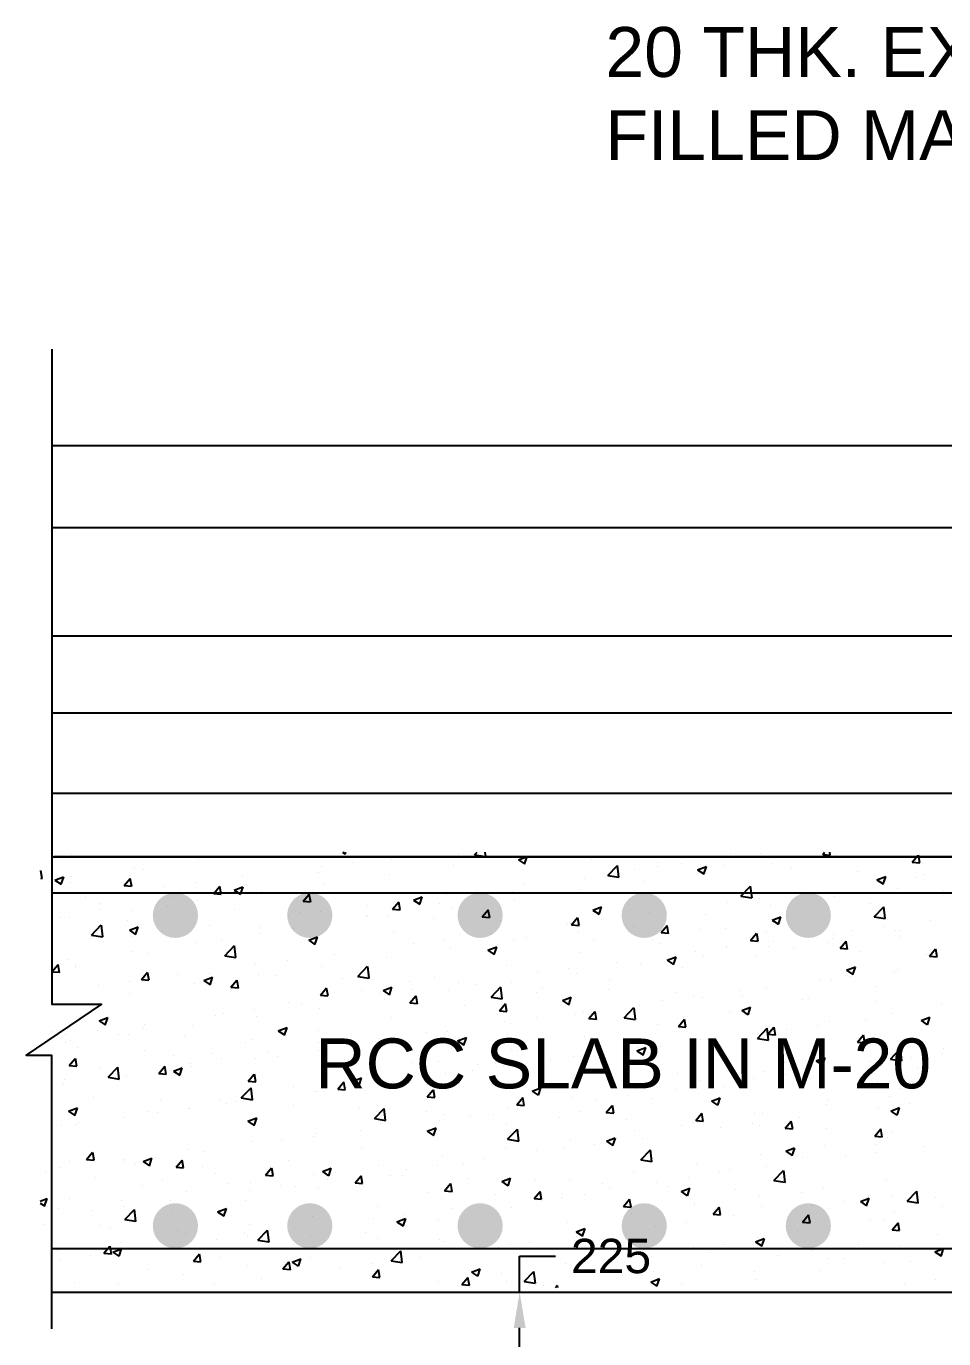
# Model space of a CAD drawing. Header units: inches. Extents: x 326 to 450, y 282 to 479.
# Drawn here: x 353.2 to 358.01, y 295.22 to 302.09 of the extents above; entities that cross this region are included whole.
import ezdxf

# ---------------------------------------------------------------- set-up
doc = ezdxf.new("R2010")
doc.units = ezdxf.units.IN
doc.header["$MEASUREMENT"] = 0
doc.linetypes.add('HIDDEN', pattern=[9.525, 6.35, -3.175])
for name, color, linetype in [('DRAWING', 7, 'Continuous'), ('HATCH', 7, 'Continuous'), ('TEXT', 7, 'Continuous')]:
    doc.layers.add(name, color=color, linetype=linetype)
doc.styles.get("Standard").update_dxf_attribs({"font": 'arial.ttf'})
doc.dimstyles.get("Standard").update_dxf_attribs({"dimtxt": 0.18, "dimasz": 0.1875, "dimexe": 0.18, "dimexo": 0.0625, "dimgap": 0.09, "dimtad": 0, "dimtih": 1, "dimtoh": 1, "dimdec": 4, "dimzin": 0, "dimdsep": 46, "dimtxsty": 'Standard', "dimcen": 0.09, "dimadec": 0, "dimazin": 0, "dimtfac": 1, "dimtdec": 4, "dimtofl": 0, "dimtmove": 0, "dimatfit": 3, "dimfxl": 1, "dimtolj": 1, "dimtzin": 0, "dimarcsym": 0})

# ---------------------------------------------------------------- blocks, each defined once
blk = doc.blocks.new('*D164')
at = {"color": 0, "lineweight": -2, "ltscale": 0.02, "transparency": 16777216}
for p, q in [((355.7863, 295.4667), (355.7863, 295.6542)), ((355.7863, 295.6542), (355.9738, 295.6542)), ((355.6933, 295.4667), (355.9663, 295.4667)), ((355.7863, 295.0632), (355.7863, 295.2792)), ((355.6933, 294.8757), (355.9663, 294.8757))]:
    blk.add_line(p, q, dxfattribs=at)
at = {"color": 0, "ltscale": 0.02, "transparency": 16777216}
for points in [[(355.7551, 295.2792), (355.8176, 295.2792), (355.7863, 295.4667)], [(355.7551, 295.0632), (355.8176, 295.0632), (355.7863, 294.8757)]]:
    blk.add_solid(points, dxfattribs=at)
at = {"layer": 'Defpoints', "color": 0, "ltscale": 0.02, "transparency": 16777216}
for p in [(355.6308, 295.4667), (355.7863, 295.4667), (355.6308, 294.8757)]:
    blk.add_point(p, dxfattribs=at)
at = {"color": 0, "ltscale": 0.02, "transparency": 16777216, "insert": (356.2649, 295.6542), "char_height": 0.18, "attachment_point": 5}
blk.add_mtext('\\A1;225', dxfattribs=at)

msp = doc.modelspace()

# ---------------------------------------------------------------- hatches: boundary and pattern name
at = {"linetype": 'HIDDEN', "ltscale": 0.02}
h = msp.add_hatch(color=256, dxfattribs=at)
h.paths.add_polyline_path([(360.35251, 297.4385, -1), (360.11591, 297.4385, -0.3538924), (360.20952, 297.5542), (360.2589, 297.5542, -0.3538924)])
h.paths.add_polyline_path([(359.1516, 297.4385, -0.3538924), (359.24521, 297.5542), (359.29459, 297.5542, -0.3538924), (359.3882, 297.4385, -1)])
h.paths.add_polyline_path([(358.4063, 297.4385, -1), (358.1697, 297.4385, -0.3538924), (358.26331, 297.5542), (358.31269, 297.5542, -0.3538924)])
h.paths.add_polyline_path([(357.17961, 297.4385, -0.3538924), (357.27322, 297.5542), (357.3226, 297.5542, -0.3538924), (357.41621, 297.4385, -1)])
h.paths.add_polyline_path([(356.32044, 297.4385, -0.3538924), (356.41406, 297.5542), (356.46343, 297.5542, -0.3538924), (356.55705, 297.4385, -1)])
h.paths.add_polyline_path([(355.46128, 297.4385, -0.3538924), (355.55489, 297.5542), (355.60427, 297.5542, -0.3538924), (355.69788, 297.4385, -1)])
h.paths.add_polyline_path([(354.56938, 297.4385, -0.3538924), (354.66299, 297.5542), (354.71237, 297.5542, -0.3538924), (354.80598, 297.4385, -1)])
h.paths.add_polyline_path([(354.10228, 297.4385, -1), (353.86568, 297.4385, -0.3538924), (353.95929, 297.5542), (354.00867, 297.5542, -0.3538924)])
h.paths.add_polyline_path([(354.10228, 295.81331, -1), (353.86568, 295.81331, -1)])
h.paths.add_polyline_path([(354.80598, 295.81331, -1), (354.56938, 295.81331, -1)])
h.paths.add_polyline_path([(355.46128, 295.81331, -1), (355.69788, 295.81331, -1)])
h.paths.add_polyline_path([(356.32044, 295.81331, -1), (356.55705, 295.81331, -1)])
h.paths.add_polyline_path([(357.17961, 295.81331, -1), (357.41621, 295.81331, -1)])
h.paths.add_polyline_path([(358.1697, 295.81331, -1), (358.4063, 295.81331, -1)])
h.paths.add_polyline_path([(359.1516, 295.81331, -1), (359.3882, 295.81331, -1)])
h.paths.add_polyline_path([(360.11591, 295.81331, -1), (360.35251, 295.81331, -1)])
h.paths.add_polyline_path([(360.26393, 296.6246, -1), (360.50053, 296.6246, -1)])

# ---------------------------------------------------------------- linework, layer by layer
at = {"ltscale": 0.02}
for p, q in [((360.50053, 297.5542), (353.33675, 297.5542)), ((353.33531, 295.695), (360.50053, 295.695))]:
    msp.add_line(p, q, dxfattribs=at)
at = {"layer": 'DRAWING', "ltscale": 0.02}
for p, q in [((360.63212, 297.74525), (353.34785, 297.74525)), ((353.33531, 295.46673), (360.63212, 295.46673))]:
    msp.add_line(p, q, dxfattribs=at)
msp.add_lwpolyline([(353.33675, 300.4028), (353.33675, 296.97352), (353.59671, 296.97352), (353.20295, 296.70741), (353.33531, 296.70741), (353.33531, 295.27427)], dxfattribs=at)
for points in [[(353.33675, 299.46869), (359.88949, 299.46869), (359.88949, 299.896), (353.33675, 299.896)], [(353.33675, 298.49936), (359.88949, 298.49936), (359.88949, 298.89987), (353.33675, 298.89987)], [(360.63212, 298.07643), (353.33675, 298.07643), (353.33675, 297.74525), (360.63212, 297.74525)]]:
    msp.add_lwpolyline(points, close=True, dxfattribs=at)
at = {"layer": 'HATCH', "ltscale": 0.02}
for p, q in [((354.85949, 297.76902), (354.87324, 297.75975)), ((354.87364, 297.75926), (354.87691, 297.76902)), ((355.55018, 297.75529), (355.56335, 297.76902)), ((355.60868, 297.74581), (355.60598, 297.76902)), ((357.37365, 297.75751), (357.38331, 297.76902)), ((357.41309, 297.7536), (357.41025, 297.76902)), ((353.4378, 297.75825), (353.4378, 297.75825)), ((354.10698, 297.73294), (354.10698, 297.73294)), ((354.19774, 297.74173), (354.19774, 297.74173)), ((354.91302, 297.71743), (354.91302, 297.71743)), ((355.11624, 297.72909), (355.11624, 297.72909)), ((355.16044, 297.75), (355.16044, 297.75)), ((355.46427, 297.75808), (355.46427, 297.75808)), ((355.55018, 297.75529), (355.60828, 297.74628)), ((355.76913, 297.74008), (355.76913, 297.74008)), ((355.77959, 297.72935), (355.82533, 297.74691)), ((355.77959, 297.72935), (355.81208, 297.70743)), ((355.81248, 297.70694), (355.82573, 297.74641)), ((355.81301, 297.74334), (355.81301, 297.74334)), ((356.16174, 297.72861), (356.16174, 297.72861)), ((356.24738, 297.64716), (356.29826, 297.70019)), ((356.30588, 297.63768), (356.29867, 297.69972)), ((356.51048, 297.71387), (356.51048, 297.71387)), ((356.63566, 297.70919), (356.63566, 297.70919)), ((356.85921, 297.69914), (356.85921, 297.69914)), ((356.88967, 297.76205), (356.88967, 297.76205)), ((357.04823, 297.7635), (357.04823, 297.7635)), ((357.10518, 297.70839), (357.10518, 297.70839)), ((357.37365, 297.75751), (357.41269, 297.7541)), ((357.4406, 297.75439), (357.4406, 297.75439)), ((357.84222, 297.71652), (357.87371, 297.75405)), ((357.84222, 297.71652), (357.88127, 297.7131)), ((357.88166, 297.7126), (357.87411, 297.75355)), ((353.27777, 297.67157), (353.27864, 297.67261)), ((353.27777, 297.63239), (353.2862, 297.63166)), ((353.2866, 297.63116), (353.27904, 297.67211)), ((353.35299, 297.62329), (353.39874, 297.64085)), ((353.38589, 297.60088), (353.39914, 297.64035)), ((353.4377, 297.64213), (353.4377, 297.64213)), ((353.71572, 297.59408), (353.74722, 297.63161)), ((353.75517, 297.59017), (353.74761, 297.63112)), ((353.76767, 297.68396), (353.76767, 297.68396)), ((353.81676, 297.67633), (353.81676, 297.67633)), ((354.3369, 297.64158), (354.3369, 297.64158)), ((354.73526, 297.66369), (354.73526, 297.66369)), ((354.74948, 297.6959), (354.74948, 297.6959)), ((355.10373, 297.65226), (355.10373, 297.65226)), ((355.43915, 297.69826), (355.43915, 297.69826)), ((356.1277, 297.63126), (356.1277, 297.63126)), ((356.2247, 297.65508), (356.2247, 297.65508)), ((356.24738, 297.64716), (356.30548, 297.63815)), ((356.38824, 297.67661), (356.38824, 297.67661)), ((356.50869, 297.69666), (356.50869, 297.69666)), ((356.71843, 297.67703), (356.76418, 297.69459)), ((356.71843, 297.67703), (356.75093, 297.65511)), ((356.75133, 297.65462), (356.76458, 297.69409)), ((356.76588, 297.65941), (356.76588, 297.65941)), ((357.20795, 297.6844), (357.20795, 297.6844)), ((357.55668, 297.66967), (357.55668, 297.66967)), ((357.65728, 297.62471), (357.70302, 297.64227)), ((357.69018, 297.6023), (357.70342, 297.64177)), ((357.86346, 297.63579), (357.86346, 297.63579)), ((357.90542, 297.65493), (357.90542, 297.65493)), ((353.35299, 297.62329), (353.38549, 297.60137)), ((353.43578, 297.61094), (353.43578, 297.61094)), ((353.71572, 297.59408), (353.75477, 297.59066)), ((353.92594, 297.58748), (353.92594, 297.58748)), ((354.08948, 297.60901), (354.08948, 297.60901)), ((354.18429, 297.55308), (354.21579, 297.59062)), ((354.22374, 297.54917), (354.21619, 297.59012)), ((354.29184, 297.57097), (354.33758, 297.58853)), ((354.29184, 297.57097), (354.32434, 297.54905)), ((354.32474, 297.54855), (354.33798, 297.58803)), ((354.35428, 297.59829), (354.35428, 297.59829)), ((354.76443, 297.60328), (354.76443, 297.60328)), ((355.5647, 297.56819), (355.5647, 297.56819)), ((355.74672, 297.56586), (355.74672, 297.56586)), ((355.81212, 297.60076), (355.81212, 297.60076)), ((356.10049, 297.57159), (356.10049, 297.57159)), ((356.4359, 297.61759), (356.4359, 297.61759)), ((356.94459, 297.53903), (356.99547, 297.59206)), ((357.00309, 297.52955), (356.99587, 297.59159)), ((357.65728, 297.62471), (357.68978, 297.60279)), ((357.69991, 297.61426), (357.69991, 297.61426)), ((357.76263, 297.57874), (357.76263, 297.57874)), ((358.00565, 297.56845), (358.00565, 297.56845)), ((353.51336, 297.53316), (353.51336, 297.53316)), ((353.59338, 297.49793), (353.59338, 297.49793)), ((353.97329, 297.5329), (353.97329, 297.5329)), ((354.09904, 297.51546), (354.09904, 297.51546)), ((354.18429, 297.55308), (354.22334, 297.54967)), ((354.43445, 297.56146), (354.43445, 297.56146)), ((354.65286, 297.51209), (354.68436, 297.54962)), ((354.65286, 297.51209), (354.69191, 297.50867)), ((354.69231, 297.50818), (354.68476, 297.54913)), ((355.12143, 297.4711), (355.15293, 297.50863)), ((355.16088, 297.46718), (355.15333, 297.50813)), ((355.23069, 297.51865), (355.27643, 297.53621)), ((355.23069, 297.51865), (355.26318, 297.49673)), ((355.26358, 297.49623), (355.27683, 297.53571)), ((355.36574, 297.50047), (355.36574, 297.50047)), ((355.40116, 297.54666), (355.40116, 297.54666)), ((355.76118, 297.52261), (355.76118, 297.52261)), ((356.87638, 297.50584), (356.87638, 297.50584)), ((356.94459, 297.53903), (357.00269, 297.53002)), ((357.03992, 297.52737), (357.03992, 297.52737)), ((357.28734, 297.55995), (357.28734, 297.55995)), ((357.43266, 297.53692), (357.43266, 297.53692)), ((357.62467, 297.50306), (357.62467, 297.50306)), ((353.38239, 297.42491), (353.38239, 297.42491)), ((353.42976, 297.42466), (353.42976, 297.42466)), ((353.59231, 297.4675), (353.59231, 297.4675)), ((353.75973, 297.46648), (353.75973, 297.46648)), ((353.94212, 297.48319), (353.94212, 297.48319)), ((354.29085, 297.46846), (354.29085, 297.46846)), ((354.57762, 297.43824), (354.57762, 297.43824)), ((354.63959, 297.45372), (354.63959, 297.45372)), ((354.74116, 297.45977), (354.74116, 297.45977)), ((354.98475, 297.43507), (354.98475, 297.43507)), ((354.98832, 297.43899), (354.98832, 297.43899)), ((354.98858, 297.49234), (354.98858, 297.49234)), ((355.09579, 297.43479), (355.09579, 297.43479)), ((355.12144, 297.4711), (355.16048, 297.46768)), ((355.33706, 297.42425), (355.33706, 297.42425)), ((355.43121, 297.48079), (355.43121, 297.48079)), ((355.59001, 297.4301), (355.6215, 297.46763)), ((355.59001, 297.4301), (355.62905, 297.42668)), ((355.62945, 297.42619), (355.6219, 297.46714)), ((356.05858, 297.38911), (356.09007, 297.42664)), ((356.09802, 297.38519), (356.09047, 297.42614)), ((356.16953, 297.46633), (356.21528, 297.48389)), ((356.16953, 297.46633), (356.20203, 297.44441)), ((356.20243, 297.44391), (356.21568, 297.48339)), ((356.4638, 297.45152), (356.4638, 297.45152)), ((356.75794, 297.44194), (356.75794, 297.44194)), ((357.09724, 297.49092), (357.09724, 297.49092)), ((357.10838, 297.41401), (357.15412, 297.43157)), ((357.14128, 297.39159), (357.15452, 297.43107)), ((357.24368, 297.43766), (357.24368, 297.43766)), ((357.64179, 297.4309), (357.69268, 297.48393)), ((357.64179, 297.4309), (357.69989, 297.42189)), ((357.7003, 297.42141), (357.69308, 297.48346)), ((353.54517, 297.33518), (353.59605, 297.38821)), ((353.60367, 297.3257), (353.59645, 297.38774)), ((353.73112, 297.41017), (353.73112, 297.41017)), ((353.74294, 297.36026), (353.78868, 297.37782)), ((353.74294, 297.36026), (353.77544, 297.33835)), ((353.77584, 297.33785), (353.78908, 297.37733)), ((354.07986, 297.39544), (354.07986, 297.39544)), ((354.16504, 297.38392), (354.16504, 297.38392)), ((354.42859, 297.38071), (354.42859, 297.38071)), ((354.60377, 297.36967), (354.60377, 297.36967)), ((354.75648, 297.38581), (354.75648, 297.38581)), ((354.77733, 297.36597), (354.77733, 297.36597)), ((355.68579, 297.40952), (355.68579, 297.40952)), ((356.03453, 297.39478), (356.03453, 297.39478)), ((356.05284, 297.39742), (356.05284, 297.39742)), ((356.05858, 297.38911), (356.09762, 297.38569)), ((356.21638, 297.41895), (356.21638, 297.41895)), ((356.38326, 297.38005), (356.38326, 297.38005)), ((356.42796, 297.40012), (356.42796, 297.40012)), ((356.52715, 297.34811), (356.55864, 297.38564)), ((356.56659, 297.3442), (356.55904, 297.38515)), ((356.732, 297.36531), (356.732, 297.36531)), ((356.8627, 297.37226), (356.8627, 297.37226)), ((357.10838, 297.41401), (357.14088, 297.39209)), ((357.52806, 297.3566), (357.52806, 297.3566)), ((357.6916, 297.37813), (357.6916, 297.37813)), ((357.75469, 297.36127), (357.75469, 297.36127)), ((357.7812, 297.35962), (357.7812, 297.35962)), ((357.93902, 297.41071), (357.93902, 297.41071)), ((353.54517, 297.33518), (353.60327, 297.32617)), ((353.75408, 297.32982), (353.75408, 297.32982)), ((353.91762, 297.35135), (353.91762, 297.35135)), ((354.09109, 297.29799), (354.09109, 297.29799)), ((354.22279, 297.30428), (354.22279, 297.30428)), ((354.42651, 297.34399), (354.42651, 297.34399)), ((354.68179, 297.30795), (354.72753, 297.3255)), ((354.68179, 297.30795), (354.71428, 297.28603)), ((354.71468, 297.28553), (354.72793, 297.32501)), ((355.12606, 297.35124), (355.12606, 297.35124)), ((355.2293, 297.289), (355.2293, 297.289)), ((355.39284, 297.31053), (355.39284, 297.31053)), ((355.4748, 297.3365), (355.4748, 297.3365)), ((355.64026, 297.3431), (355.64026, 297.3431)), ((355.75324, 297.30514), (355.75324, 297.30514)), ((355.82353, 297.32177), (355.82353, 297.32177)), ((356.09254, 297.35412), (356.09254, 297.35412)), ((356.17227, 297.30703), (356.17227, 297.30703)), ((356.48172, 297.30687), (356.48172, 297.30687)), ((356.521, 297.2923), (356.521, 297.2923)), ((356.52715, 297.34811), (356.5662, 297.3447)), ((356.99572, 297.30712), (357.02721, 297.34465)), ((356.99572, 297.30712), (357.03477, 297.3037)), ((357.03517, 297.3032), (357.02761, 297.34415)), ((357.08073, 297.35058), (357.08073, 297.35058)), ((357.11548, 297.30228), (357.11548, 297.30228)), ((357.40022, 297.29422), (357.40022, 297.29422)), ((357.42471, 297.31945), (357.42471, 297.31945)), ((357.42947, 297.33585), (357.42947, 297.33585)), ((357.46429, 297.26612), (357.49578, 297.30365)), ((357.50374, 297.26221), (357.49618, 297.30316)), ((357.7782, 297.32111), (357.7782, 297.32111)), ((353.3415, 297.2755), (353.3415, 297.2755)), ((353.75179, 297.24901), (353.75179, 297.24901)), ((353.84181, 297.23888), (353.84181, 297.23888)), ((354.24237, 297.22705), (354.29326, 297.28008)), ((354.24237, 297.22705), (354.30047, 297.21804)), ((354.30088, 297.21757), (354.29366, 297.27961)), ((354.81672, 297.23468), (354.81672, 297.23468)), ((355.42326, 297.26332), (355.42326, 297.26332)), ((355.62063, 297.25563), (355.66638, 297.27318)), ((355.62063, 297.25563), (355.65313, 297.23371)), ((355.65353, 297.23321), (355.66678, 297.27269)), ((356.10073, 297.24147), (356.10073, 297.24147)), ((356.55948, 297.20331), (356.60522, 297.22086)), ((356.59238, 297.18089), (356.60562, 297.22037)), ((356.70452, 297.24818), (356.70452, 297.24818)), ((356.74999, 297.22447), (356.74999, 297.22447)), ((356.86806, 297.26971), (356.86806, 297.26971)), ((356.86974, 297.27756), (356.86974, 297.27756)), ((357.01923, 297.22883), (357.01923, 297.22883)), ((357.0893, 297.27345), (357.0893, 297.27345)), ((357.21847, 297.26283), (357.21847, 297.26283)), ((357.46429, 297.26612), (357.50334, 297.26271)), ((357.56721, 297.24809), (357.56721, 297.24809)), ((357.91594, 297.23336), (357.91594, 297.23336)), ((357.93286, 297.22513), (357.96436, 297.26266)), ((357.93286, 297.22513), (357.97191, 297.22171)), ((357.97231, 297.22121), (357.96475, 297.26216)), ((353.33779, 297.14368), (353.36929, 297.18122)), ((353.37724, 297.13977), (353.36969, 297.18072)), ((353.42181, 297.20719), (353.42181, 297.20719)), ((353.46082, 297.17348), (353.46082, 297.17348)), ((353.46341, 297.16586), (353.46341, 297.16586)), ((353.81215, 297.15112), (353.81215, 297.15112)), ((354.40576, 297.18058), (354.40576, 297.18058)), ((354.5693, 297.20211), (354.5693, 297.20211)), ((354.74854, 297.16834), (354.74854, 297.16834)), ((354.93958, 297.11892), (354.99046, 297.17195)), ((354.99808, 297.10944), (354.99087, 297.17148)), ((355.08785, 297.21732), (355.08785, 297.21732)), ((355.71975, 297.17608), (355.71975, 297.17608)), ((356.04452, 297.16129), (356.04452, 297.16129)), ((356.29194, 297.19386), (356.29194, 297.19386)), ((356.42002, 297.18265), (356.42002, 297.18265)), ((356.55948, 297.20331), (356.59198, 297.18139)), ((356.63825, 297.16343), (356.63825, 297.16343)), ((357.49833, 297.15099), (357.54407, 297.16854)), ((357.49833, 297.15099), (357.53082, 297.12907)), ((357.53122, 297.12857), (357.54447, 297.16805)), ((357.76716, 297.15304), (357.76716, 297.15304)), ((353.33779, 297.14368), (353.37684, 297.14027)), ((353.74577, 297.09369), (353.74577, 297.09369)), ((353.80637, 297.10269), (353.83786, 297.14022)), ((353.80637, 297.10269), (353.84541, 297.09927)), ((353.84581, 297.09877), (353.83826, 297.13972)), ((353.99318, 297.12626), (353.99318, 297.12626)), ((354.13289, 297.09724), (354.17863, 297.1148)), ((354.13289, 297.09724), (354.16538, 297.07532)), ((354.16088, 297.13639), (354.16088, 297.13639)), ((354.16578, 297.07483), (354.17903, 297.11431)), ((354.27494, 297.06169), (354.30643, 297.09923)), ((354.31438, 297.05778), (354.30683, 297.09873)), ((354.41857, 297.12652), (354.41857, 297.12652)), ((354.50962, 297.12165), (354.50962, 297.12165)), ((354.85835, 297.10692), (354.85835, 297.10692)), ((354.93958, 297.11892), (354.99768, 297.10991)), ((355.20709, 297.09219), (355.20709, 297.09219)), ((355.33877, 297.11068), (355.33877, 297.11068)), ((355.4684, 297.08544), (355.4684, 297.08544)), ((355.74529, 297.08767), (355.74529, 297.08767)), ((355.88098, 297.13976), (355.88098, 297.13976)), ((356.0846, 297.13665), (356.0846, 297.13665)), ((356.25727, 297.09803), (356.25727, 297.09803)), ((357.3562, 297.09894), (357.3562, 297.09894)), ((357.41677, 297.10197), (357.41677, 297.10197)), ((357.51974, 297.12047), (357.51974, 297.12047)), ((357.74675, 297.14379), (357.74675, 297.14379)), ((353.58222, 297.07216), (353.58222, 297.07216)), ((353.74384, 297.03154), (353.74384, 297.03154)), ((354.08315, 297.08052), (354.08315, 297.08052)), ((354.27494, 297.06169), (354.31398, 297.05828)), ((354.74351, 297.0207), (354.775, 297.05823)), ((354.74351, 297.0207), (354.78255, 297.01728)), ((354.78295, 297.01678), (354.7754, 297.05773)), ((354.95778, 297.04528), (354.95778, 297.04528)), ((355.05744, 297.03134), (355.05744, 297.03134)), ((355.07173, 297.04492), (355.11748, 297.06248)), ((355.07173, 297.04492), (355.10423, 297.023)), ((355.10463, 297.02251), (355.11788, 297.06199)), ((355.21208, 296.9797), (355.24357, 297.01724)), ((355.22098, 297.05287), (355.22098, 297.05287)), ((355.25152, 296.97579), (355.24397, 297.01674)), ((355.41532, 297.04584), (355.41532, 297.04584)), ((355.55582, 297.07745), (355.55582, 297.07745)), ((355.63679, 297.01079), (355.68767, 297.06382)), ((355.69529, 297.00131), (355.68807, 297.06335)), ((355.87629, 297.03264), (355.87629, 297.03264)), ((355.90456, 297.06272), (355.90456, 297.06272)), ((356.25329, 297.04798), (356.25329, 297.04798)), ((356.60203, 297.03325), (356.60203, 297.03325)), ((356.6962, 297.01205), (356.6962, 297.01205)), ((356.94362, 297.04462), (356.94362, 297.04462)), ((356.95076, 297.01851), (356.95076, 297.01851)), ((357.08135, 297.05597), (357.08135, 297.05597)), ((357.64971, 297.0656), (357.64971, 297.0656)), ((354.39745, 296.94445), (354.39745, 296.94445)), ((354.5768, 296.97989), (354.5768, 296.97989)), ((354.64486, 296.97702), (354.64486, 296.97702)), ((354.7406, 296.95087), (354.7406, 296.95087)), ((355.0799, 296.99985), (355.0799, 296.99985)), ((355.21208, 296.9797), (355.25113, 296.97629)), ((355.4953, 296.96724), (355.4953, 296.96724)), ((355.63679, 297.01079), (355.69489, 297.00178)), ((355.68065, 296.93871), (355.71214, 296.97624)), ((355.7201, 296.93479), (355.71254, 296.97574)), ((356.01058, 296.9926), (356.05632, 297.01016)), ((356.01058, 296.9926), (356.04308, 296.97068)), ((356.04348, 296.97019), (356.05672, 297.00967)), ((356.33399, 296.90266), (356.38488, 296.95569)), ((356.39249, 296.89317), (356.38528, 296.95522)), ((356.41207, 296.96517), (356.41207, 296.96517)), ((356.53266, 296.99052), (356.53266, 296.99052)), ((356.74205, 297.00699), (356.74205, 297.00699)), ((356.94943, 296.94028), (356.99517, 296.95784)), ((356.98232, 296.91787), (356.99557, 296.95735)), ((357.26873, 297.00021), (357.26873, 297.00021)), ((357.2995, 297.00378), (357.2995, 297.00378)), ((357.64823, 296.98904), (357.64823, 296.98904)), ((357.99697, 296.97431), (357.99697, 296.97431)), ((353.58399, 296.88654), (353.62973, 296.9041)), ((353.58399, 296.88654), (353.61648, 296.86462)), ((353.61688, 296.86413), (353.63013, 296.9036)), ((354.19582, 296.91449), (354.19582, 296.91449)), ((354.2339, 296.92292), (354.2339, 296.92292)), ((354.41062, 296.90904), (354.41062, 296.90904)), ((355.11432, 296.90184), (355.11432, 296.90184)), ((355.68065, 296.93871), (355.7197, 296.93529)), ((355.70912, 296.8821), (355.70912, 296.8821)), ((355.87266, 296.90363), (355.87266, 296.90363)), ((356.07666, 296.91917), (356.07666, 296.91917)), ((356.12008, 296.9362), (356.12008, 296.9362)), ((356.14922, 296.89771), (356.18071, 296.93525)), ((356.14922, 296.89771), (356.18827, 296.8943)), ((356.18867, 296.8938), (356.18111, 296.93475)), ((356.33399, 296.90266), (356.39209, 296.89365)), ((356.61779, 296.85672), (356.64929, 296.89425)), ((356.65724, 296.8528), (356.64968, 296.89375)), ((356.88775, 296.93481), (356.88775, 296.93481)), ((356.94943, 296.94028), (356.98192, 296.91836)), ((357.40883, 296.8845), (357.40883, 296.8845)), ((357.5953, 296.89538), (357.5953, 296.89538)), ((357.7388, 296.92632), (357.7388, 296.92632)), ((357.88827, 296.88796), (357.93402, 296.90552)), ((357.88827, 296.88796), (357.92077, 296.86605)), ((357.92117, 296.86555), (357.93442, 296.90503)), ((353.33619, 296.83204), (353.33619, 296.83204)), ((353.41037, 296.8145), (353.41037, 296.8145)), ((353.57391, 296.83603), (353.57391, 296.83603)), ((353.68493, 296.8173), (353.68493, 296.8173)), ((353.7359, 296.81407), (353.7359, 296.81407)), ((353.81483, 296.84909), (353.81483, 296.84909)), ((353.82133, 296.8686), (353.82133, 296.8686)), ((354.0752, 296.86305), (354.0752, 296.86305)), ((354.52283, 296.83422), (354.56858, 296.85178)), ((354.52284, 296.83422), (354.55533, 296.8123)), ((354.55573, 296.81181), (354.56898, 296.85128)), ((354.73334, 296.83645), (354.73334, 296.83645)), ((355.29654, 296.82778), (355.29654, 296.82778)), ((355.40738, 296.82837), (355.40738, 296.82837)), ((355.73735, 296.87019), (355.73735, 296.87019)), ((356.50676, 296.86941), (356.50676, 296.86941)), ((356.61779, 296.85672), (356.65684, 296.8533)), ((357.0312, 296.79453), (357.08208, 296.84756)), ((357.07341, 296.8385), (357.07341, 296.8385)), ((357.0897, 296.78504), (357.08248, 296.84709)), ((357.08636, 296.81573), (357.11786, 296.85326)), ((357.08636, 296.81573), (357.12541, 296.81231)), ((357.12581, 296.81181), (357.11825, 296.85276)), ((357.18434, 296.84128), (357.18434, 296.84128)), ((357.34788, 296.86281), (357.34788, 296.86281)), ((357.55493, 296.77473), (357.58643, 296.81226)), ((357.59438, 296.77081), (357.58683, 296.81176)), ((353.40592, 296.77224), (353.40592, 296.77224)), ((353.43385, 296.7837), (353.43385, 296.7837)), ((353.47394, 296.74428), (353.47394, 296.74428)), ((354.03366, 296.80257), (354.03366, 296.80257)), ((354.35235, 296.77105), (354.35235, 296.77105)), ((354.3824, 296.78783), (354.3824, 296.78783)), ((354.73113, 296.7731), (354.73113, 296.7731)), ((354.88558, 296.77368), (354.88558, 296.77368)), ((355.04913, 296.79521), (355.04913, 296.79521)), ((355.07196, 296.78237), (355.07196, 296.78237)), ((355.07987, 296.75836), (355.07987, 296.75836)), ((355.4286, 296.74363), (355.4286, 296.74363)), ((355.46168, 296.7819), (355.50742, 296.79946)), ((355.46168, 296.7819), (355.49418, 296.75998)), ((355.49458, 296.75949), (355.50782, 296.79896)), ((355.7448, 296.73862), (355.7448, 296.73862)), ((356.12578, 296.80402), (356.12578, 296.80402)), ((356.40053, 296.72958), (356.44627, 296.74714)), ((356.40413, 296.7477), (356.40413, 296.7477)), ((356.43342, 296.70717), (356.44667, 296.74664)), ((356.52434, 296.75439), (356.52434, 296.75439)), ((356.7341, 296.78952), (356.7341, 296.78952)), ((356.77176, 296.78696), (356.77176, 296.78696)), ((357.0312, 296.79453), (357.0893, 296.78552)), ((357.55493, 296.77473), (357.59398, 296.77131)), ((357.72841, 296.6864), (357.77929, 296.73943)), ((357.78691, 296.67691), (357.77969, 296.73896)), ((358.00372, 296.74121), (358.00372, 296.74121)), ((353.42844, 296.65229), (353.45993, 296.68982)), ((353.46788, 296.64838), (353.46033, 296.68933)), ((353.82267, 296.72955), (353.82267, 296.72955)), ((353.97137, 296.70565), (353.97137, 296.70565)), ((354.17141, 296.71482), (354.17141, 296.71482)), ((354.22559, 296.68679), (354.22559, 296.68679)), ((354.40268, 296.69157), (354.40268, 296.69157)), ((354.47301, 296.71936), (354.47301, 296.71936)), ((354.52014, 296.70008), (354.52014, 296.70008)), ((354.73265, 296.73339), (354.73265, 296.73339)), ((354.86888, 296.68535), (354.86888, 296.68535)), ((355.21761, 296.67061), (355.21761, 296.67061)), ((355.36381, 296.67323), (355.36381, 296.67323)), ((355.77734, 296.72889), (355.77734, 296.72889)), ((355.94822, 296.67854), (355.94822, 296.67854)), ((356.06871, 296.7017), (356.06871, 296.7017)), ((356.12607, 296.71416), (356.12607, 296.71416)), ((356.3608, 296.73286), (356.3608, 296.73286)), ((356.40053, 296.72958), (356.43302, 296.70766)), ((356.47481, 296.69942), (356.47481, 296.69942)), ((356.82354, 296.68469), (356.82354, 296.68469)), ((357.17228, 296.66996), (357.17228, 296.66996)), ((357.33937, 296.67726), (357.38512, 296.69482)), ((357.33937, 296.67726), (357.37187, 296.65534)), ((357.37227, 296.65485), (357.38552, 296.69432)), ((357.62274, 296.67582), (357.62274, 296.67582)), ((357.72841, 296.6864), (357.78651, 296.67739)), ((357.73086, 296.70885), (357.73086, 296.70885)), ((357.83602, 296.69204), (357.83602, 296.69204)), ((357.99956, 296.71357), (357.99956, 296.71357)), ((353.42844, 296.65229), (353.46749, 296.64887)), ((353.59039, 296.64026), (353.59039, 296.64026)), ((353.63178, 296.59068), (353.68266, 296.64371)), ((353.64947, 296.61094), (353.64947, 296.61094)), ((353.69028, 296.5812), (353.68306, 296.64324)), ((353.89701, 296.6113), (353.9285, 296.64883)), ((353.89701, 296.6113), (353.93606, 296.60788)), ((353.93645, 296.60738), (353.9289, 296.64833)), ((353.97394, 296.62352), (354.01968, 296.64108)), ((353.97394, 296.62352), (354.00643, 296.6016)), ((354.00683, 296.6011), (354.02008, 296.64058)), ((354.06205, 296.66526), (354.06205, 296.66526)), ((354.06726, 296.64557), (354.06726, 296.64557)), ((354.36558, 296.5703), (354.39707, 296.60783)), ((354.40503, 296.56639), (354.39747, 296.60734)), ((354.98283, 296.60783), (354.98283, 296.60783)), ((355.39943, 296.6109), (355.39943, 296.6109)), ((355.53727, 296.62444), (355.53727, 296.62444)), ((355.56635, 296.65588), (355.56635, 296.65588)), ((355.70081, 296.64597), (355.70081, 296.64597)), ((355.72941, 296.65272), (355.72941, 296.65272)), ((355.91508, 296.64114), (355.91508, 296.64114)), ((356.26382, 296.62641), (356.26382, 296.62641)), ((356.61255, 296.61167), (356.61255, 296.61167)), ((357.06547, 296.62103), (357.06547, 296.62103)), ((357.17603, 296.60515), (357.17603, 296.60515)), ((357.24176, 296.61042), (357.24176, 296.61042)), ((357.40088, 296.66703), (357.40088, 296.66703)), ((357.42344, 296.63772), (357.42344, 296.63772)), ((357.52101, 296.65522), (357.52101, 296.65522)), ((357.86975, 296.64049), (357.86975, 296.64049)), ((353.39798, 296.55477), (353.39798, 296.55477)), ((353.40205, 296.57837), (353.40205, 296.57837)), ((353.63178, 296.59068), (353.68988, 296.58167)), ((353.72796, 296.59659), (353.72796, 296.59659)), ((354.32899, 296.48255), (354.37987, 296.53558)), ((354.36558, 296.5703), (354.40463, 296.56689)), ((354.38749, 296.47306), (354.38027, 296.53511)), ((354.60185, 296.54243), (354.60185, 296.54243)), ((354.83415, 296.52931), (354.86564, 296.56684)), ((354.8736, 296.52539), (354.86604, 296.56634)), ((354.87727, 296.53755), (354.87727, 296.53755)), ((354.91278, 296.5712), (354.95852, 296.58876)), ((354.91278, 296.5712), (354.94528, 296.54928)), ((354.94568, 296.54878), (354.95892, 296.58826)), ((355.06401, 296.5649), (355.06401, 296.5649)), ((355.12469, 296.57012), (355.12469, 296.57012)), ((355.85163, 296.51888), (355.89737, 296.53644)), ((355.88452, 296.49646), (355.89777, 296.53594)), ((356.72616, 296.57205), (356.72616, 296.57205)), ((356.86077, 296.54502), (356.86077, 296.54502)), ((356.96129, 296.59694), (356.96129, 296.59694)), ((357.01248, 296.58362), (357.01248, 296.58362)), ((357.31002, 296.5822), (357.31002, 296.5822)), ((357.65876, 296.56747), (357.65876, 296.56747)), ((357.77928, 296.53238), (357.77928, 296.53238)), ((353.55496, 296.48523), (353.55496, 296.48523)), ((353.90369, 296.4705), (353.90369, 296.4705)), ((354.22086, 296.47704), (354.22086, 296.47704)), ((354.32899, 296.48255), (354.38709, 296.47354)), ((354.39473, 296.4741), (354.39473, 296.4741)), ((354.71373, 296.51602), (354.71373, 296.51602)), ((354.72471, 296.51592), (354.72471, 296.51592)), ((354.83415, 296.52931), (354.8732, 296.52589)), ((355.30272, 296.48831), (355.33422, 296.52585)), ((355.30272, 296.48831), (355.34177, 296.4849)), ((355.34217, 296.4844), (355.33461, 296.52535)), ((355.77129, 296.44732), (355.80279, 296.48485)), ((355.81074, 296.4434), (355.80318, 296.48435)), ((355.85163, 296.51888), (355.88412, 296.49696)), ((356.06077, 296.48423), (356.06077, 296.48423)), ((356.18895, 296.4752), (356.18895, 296.4752)), ((356.35249, 296.49673), (356.35249, 296.49673)), ((356.39619, 296.53023), (356.39619, 296.53023)), ((356.47979, 296.47963), (356.47979, 296.47963)), ((356.5999, 296.5293), (356.5999, 296.5293)), ((356.79047, 296.46656), (356.83622, 296.48412)), ((356.79048, 296.46656), (356.82297, 296.44464)), ((356.82337, 296.44414), (356.83662, 296.48362)), ((357.39829, 296.46698), (357.39829, 296.46698)), ((357.72291, 296.49138), (357.72291, 296.49138)), ((353.42504, 296.41281), (353.47078, 296.43037)), ((353.42504, 296.41281), (353.45753, 296.3909)), ((353.45793, 296.3904), (353.47118, 296.42988)), ((353.83988, 296.41164), (353.83988, 296.41164)), ((353.89019, 296.4076), (353.89019, 296.4076)), ((354.05373, 296.42913), (354.05373, 296.42913)), ((354.05932, 296.4281), (354.05932, 296.4281)), ((354.25243, 296.45576), (354.25243, 296.45576)), ((354.30115, 296.4617), (354.30115, 296.4617)), ((354.60116, 296.44103), (354.60116, 296.44103)), ((354.9499, 296.4263), (354.9499, 296.4263)), ((355.02619, 296.37442), (355.07707, 296.42745)), ((355.08469, 296.36493), (355.07748, 296.42698)), ((355.29863, 296.41156), (355.29863, 296.41156)), ((355.64737, 296.39683), (355.64737, 296.39683)), ((355.72146, 296.43525), (355.72146, 296.43525)), ((355.77129, 296.44732), (355.81034, 296.4439)), ((355.77637, 296.42088), (355.77637, 296.42088)), ((356.09881, 296.41423), (356.09881, 296.41423)), ((356.23986, 296.40632), (356.27136, 296.44386)), ((356.23986, 296.40632), (356.27891, 296.40291)), ((356.27931, 296.40241), (356.27176, 296.44336)), ((356.70843, 296.36533), (356.73993, 296.40286)), ((356.74788, 296.36141), (356.74033, 296.40236)), ((357.01731, 296.40158), (357.01731, 296.40158)), ((357.05752, 296.40356), (357.05752, 296.40356)), ((357.39294, 296.44955), (357.39294, 296.44955)), ((357.66416, 296.43438), (357.66416, 296.43438)), ((357.72932, 296.41424), (357.77506, 296.4318)), ((357.72932, 296.41424), (357.76182, 296.39232)), ((357.76222, 296.39182), (357.77546, 296.4313)), ((357.82771, 296.45591), (357.82771, 296.45591)), ((353.39004, 296.3373), (353.39004, 296.3373)), ((353.4589, 296.34624), (353.4589, 296.34624)), ((353.47761, 296.35328), (353.47761, 296.35328)), ((353.72001, 296.37912), (353.72001, 296.37912)), ((354.36388, 296.36049), (354.40962, 296.37805)), ((354.36388, 296.36049), (354.39638, 296.33858)), ((354.39678, 296.33808), (354.41002, 296.37756)), ((355.02619, 296.37442), (355.08429, 296.36541)), ((355.05607, 296.34743), (355.05607, 296.34743)), ((355.30273, 296.30817), (355.34847, 296.32573)), ((355.33562, 296.28576), (355.34887, 296.32524)), ((355.36541, 296.36678), (355.36541, 296.36678)), ((355.39149, 296.39343), (355.39149, 296.39343)), ((355.52895, 296.38831), (355.52895, 296.38831)), ((355.71782, 296.34883), (355.71782, 296.34883)), ((355.9961, 296.38209), (355.9961, 296.38209)), ((356.34484, 296.36736), (356.34484, 296.36736)), ((356.63633, 296.33619), (356.63633, 296.33619)), ((356.69357, 296.35262), (356.69357, 296.35262)), ((356.70843, 296.36533), (356.74748, 296.36191)), ((356.71822, 296.35458), (356.71822, 296.35458)), ((356.84063, 296.32596), (356.84063, 296.32596)), ((357.00417, 296.34749), (357.00417, 296.34749)), ((357.04231, 296.33789), (357.04231, 296.33789)), ((357.17701, 296.32433), (357.2085, 296.36187)), ((357.21645, 296.32042), (357.2089, 296.36137)), ((357.25159, 296.38006), (357.25159, 296.38006)), ((354.38679, 296.25663), (354.38679, 296.25663)), ((354.54187, 296.25836), (354.54187, 296.25836)), ((354.70541, 296.27989), (354.70541, 296.27989)), ((354.71677, 296.29845), (354.71677, 296.29845)), ((354.95283, 296.31246), (354.95283, 296.31246)), ((355.30273, 296.30817), (355.33522, 296.28626)), ((355.33684, 296.28344), (355.33684, 296.28344)), ((355.7234, 296.26629), (355.77428, 296.31932)), ((355.7234, 296.26629), (355.7815, 296.25728)), ((355.7819, 296.2568), (355.77468, 296.31885)), ((356.05282, 296.26676), (356.05282, 296.26676)), ((356.24158, 296.25586), (356.28732, 296.27341)), ((356.25534, 296.27079), (356.25534, 296.27079)), ((356.27447, 296.23344), (356.28772, 296.27292)), ((356.38824, 296.31275), (356.38824, 296.31275)), ((356.42805, 296.27164), (356.42805, 296.27164)), ((357.17701, 296.32433), (357.21605, 296.32092)), ((357.39104, 296.32315), (357.39104, 296.32315)), ((357.64558, 296.28334), (357.67707, 296.32087)), ((357.64558, 296.28334), (357.68462, 296.27992)), ((357.68502, 296.27942), (357.67747, 296.32037)), ((357.71497, 296.2739), (357.71497, 296.2739)), ((357.73978, 296.30842), (357.73978, 296.30842)), ((353.51908, 296.1609), (353.55057, 296.19843)), ((353.55853, 296.15699), (353.55097, 296.19794)), ((354.05137, 296.21063), (354.05137, 296.21063)), ((354.12929, 296.20404), (354.12929, 296.20404)), ((354.95586, 296.21804), (354.95586, 296.21804)), ((355.71352, 296.21778), (355.71352, 296.21778)), ((355.87436, 296.2054), (355.87436, 296.2054)), ((356.01709, 296.21754), (356.01709, 296.21754)), ((356.18063, 296.23907), (356.18063, 296.23907)), ((356.24158, 296.25586), (356.27407, 296.23394)), ((356.4206, 296.15816), (356.47149, 296.21119)), ((356.47911, 296.14867), (356.47189, 296.21072)), ((357.18042, 296.20354), (357.22616, 296.22109)), ((357.18042, 296.20354), (357.21292, 296.18162)), ((357.21332, 296.18112), (357.22656, 296.2206)), ((357.385, 296.23208), (357.385, 296.23208)), ((357.64779, 296.23836), (357.64779, 296.23836)), ((357.65585, 296.19825), (357.65585, 296.19825)), ((357.90327, 296.23082), (357.90327, 296.23082)), ((353.38209, 296.11983), (353.38209, 296.11983)), ((353.42774, 296.15141), (353.42774, 296.15141)), ((353.51908, 296.1609), (353.55813, 296.15748)), ((353.71207, 296.16165), (353.71207, 296.16165)), ((353.71833, 296.14994), (353.71833, 296.14994)), ((353.77648, 296.13668), (353.77648, 296.13668)), ((353.81498, 296.14979), (353.86072, 296.16735)), ((353.81498, 296.14979), (353.84748, 296.12787)), ((353.84788, 296.12738), (353.86112, 296.16686)), ((353.88187, 296.17147), (353.88187, 296.17147)), ((353.98765, 296.1199), (354.01915, 296.15744)), ((353.98765, 296.11991), (354.0267, 296.11649)), ((354.0271, 296.11599), (354.01954, 296.15694)), ((354.12521, 296.12194), (354.12521, 296.12194)), ((354.57487, 296.15264), (354.57487, 296.15264)), ((355.04813, 296.12996), (355.04813, 296.12996)), ((355.35709, 296.13065), (355.35709, 296.13065)), ((355.38354, 296.17595), (355.38354, 296.17595)), ((355.49338, 296.14), (355.49338, 296.14)), ((355.60451, 296.16322), (355.60451, 296.16322)), ((356.4206, 296.15816), (356.4787, 296.14915)), ((356.71027, 296.1371), (356.71027, 296.1371)), ((357.04958, 296.18608), (357.04958, 296.18608)), ((357.07973, 296.1224), (357.07973, 296.1224)), ((357.2668, 296.17297), (357.2668, 296.17297)), ((357.49231, 296.17672), (357.49231, 296.17672)), ((353.30575, 296.09562), (353.30575, 296.09562)), ((353.56548, 296.06366), (353.56548, 296.06366)), ((354.19389, 296.08725), (354.19389, 296.08725)), ((354.45622, 296.07891), (354.48772, 296.11644)), ((354.45622, 296.07891), (354.49527, 296.07549)), ((354.47395, 296.10721), (354.47395, 296.10721)), ((354.49567, 296.075), (354.48811, 296.11595)), ((354.70882, 296.08098), (354.70882, 296.08098)), ((354.75383, 296.09747), (354.79957, 296.11503)), ((354.75383, 296.09747), (354.78632, 296.07555)), ((354.78097, 296.0548), (354.78097, 296.0548)), ((354.78672, 296.07506), (354.79997, 296.11454)), ((354.82268, 296.09247), (354.82268, 296.09247)), ((354.92479, 296.03792), (354.95629, 296.07545)), ((354.96424, 296.034), (354.95669, 296.07495)), ((355.11239, 296.0746), (355.11239, 296.0746)), ((355.17142, 296.07774), (355.17142, 296.07774)), ((355.19355, 296.10912), (355.19355, 296.10912)), ((355.52015, 296.063), (355.52015, 296.063)), ((355.69268, 296.04515), (355.73842, 296.06271)), ((355.72557, 296.02274), (355.73882, 296.06222)), ((356.3803, 296.09528), (356.3803, 296.09528)), ((356.66877, 296.0683), (356.66877, 296.0683)), ((356.83231, 296.08983), (356.83231, 296.08983)), ((356.88582, 296.10757), (356.88582, 296.10757)), ((357.11781, 296.05003), (357.16869, 296.10306)), ((357.11781, 296.05003), (357.17591, 296.04102)), ((357.17631, 296.04054), (357.16909, 296.10258)), ((357.70703, 296.05643), (357.70703, 296.05643)), ((353.81291, 296.02185), (353.81291, 296.02185)), ((353.91422, 296.04892), (353.91422, 296.04892)), ((354.04343, 295.99316), (354.04343, 295.99316)), ((354.26295, 296.03419), (354.26295, 296.03419)), ((354.37001, 296.0007), (354.37001, 296.0007)), ((354.37885, 296.03915), (354.37885, 296.03915)), ((354.53355, 296.02223), (354.53355, 296.02223)), ((354.61169, 296.01946), (354.61169, 296.01946)), ((354.73141, 296.00921), (354.73141, 296.00921)), ((354.92479, 296.03792), (354.96384, 296.0345)), ((354.96042, 296.00472), (354.96042, 296.00472)), ((355.30916, 295.98999), (355.30916, 295.98999)), ((355.39336, 295.99692), (355.42486, 296.03445)), ((355.39337, 295.99692), (355.43241, 295.9935)), ((355.43281, 295.99301), (355.42526, 296.03396)), ((355.69268, 296.04515), (355.72517, 296.02323)), ((355.70558, 296.0003), (355.70558, 296.0003)), ((355.86194, 295.95593), (355.89343, 295.99346)), ((355.86889, 296.04827), (355.86889, 296.04827)), ((355.90138, 295.95201), (355.89383, 295.99296)), ((356.00877, 295.98141), (356.00877, 295.98141)), ((356.04488, 296.04928), (356.04488, 296.04928)), ((356.21762, 296.03353), (356.21762, 296.03353)), ((356.25619, 296.01398), (356.25619, 296.01398)), ((356.50484, 296.04217), (356.50484, 296.04217)), ((356.56636, 296.0188), (356.56636, 296.0188)), ((356.63152, 295.99283), (356.67726, 296.01039)), ((356.63152, 295.99283), (356.66402, 295.97091)), ((356.66442, 295.97042), (356.67766, 296.0099)), ((356.91509, 296.00406), (356.91509, 296.00406)), ((357.26383, 295.98933), (357.26383, 295.98933)), ((357.37705, 296.01461), (357.37705, 296.01461)), ((357.81502, 295.9419), (357.8659, 295.99493)), ((357.87352, 295.93241), (357.8663, 295.99445)), ((353.27634, 295.94303), (353.31182, 295.95665)), ((353.27634, 295.93217), (353.29858, 295.91717)), ((353.29898, 295.91668), (353.31222, 295.95615)), ((353.43192, 295.95645), (353.43192, 295.95645)), ((353.70412, 295.94418), (353.70412, 295.94418)), ((353.71002, 295.91381), (353.71002, 295.91381)), ((353.95743, 295.94638), (353.95743, 295.94638)), ((354.35043, 295.94381), (354.35043, 295.94381)), ((355.3756, 295.95848), (355.3756, 295.95848)), ((355.65789, 295.97525), (355.65789, 295.97525)), ((355.84523, 295.95988), (355.84523, 295.95988)), ((355.86194, 295.95593), (355.90098, 295.95251)), ((356.00663, 295.96052), (356.00663, 295.96052)), ((356.12385, 295.97678), (356.12385, 295.97678)), ((356.33051, 295.91493), (356.362, 295.95246)), ((356.33051, 295.91493), (356.36955, 295.91152)), ((356.35536, 295.94578), (356.35536, 295.94578)), ((356.36995, 295.91102), (356.3624, 295.95197)), ((356.70233, 295.91963), (356.70233, 295.91963)), ((356.7041, 295.93105), (356.7041, 295.93105)), ((357.04163, 295.96861), (357.04163, 295.96861)), ((357.05284, 295.91631), (357.05284, 295.91631)), ((357.32045, 295.91906), (357.32045, 295.91906)), ((357.48399, 295.94059), (357.48399, 295.94059)), ((357.57037, 295.94051), (357.61611, 295.95807)), ((357.57037, 295.94051), (357.60286, 295.91859)), ((357.60326, 295.9181), (357.61651, 295.95757)), ((357.61256, 295.9746), (357.61256, 295.9746)), ((357.73141, 295.97316), (357.73141, 295.97316)), ((357.81502, 295.9419), (357.87312, 295.93289)), ((357.9613, 295.95986), (357.9613, 295.95986)), ((358.0018, 295.91397), (358.0018, 295.91397)), ((353.37415, 295.90235), (353.37415, 295.90235)), ((353.54647, 295.89227), (353.54647, 295.89227)), ((353.71839, 295.84618), (353.76927, 295.89921)), ((353.71839, 295.84618), (353.77649, 295.83717)), ((353.77689, 295.83669), (353.76967, 295.89874)), ((353.96944, 295.87841), (353.96944, 295.87841)), ((354.20493, 295.88677), (354.25067, 295.90433)), ((354.20493, 295.88677), (354.23742, 295.86485)), ((354.23782, 295.86436), (354.25107, 295.90383)), ((354.70088, 295.8635), (354.70088, 295.8635)), ((355.02169, 295.85146), (355.02169, 295.85146)), ((355.04018, 295.91248), (355.04018, 295.91248)), ((355.14378, 295.83445), (355.18952, 295.85201)), ((355.17667, 295.81204), (355.18992, 295.85151)), ((355.18523, 295.87299), (355.18523, 295.87299)), ((355.36189, 295.84598), (355.36189, 295.84598)), ((355.43265, 295.90556), (355.43265, 295.90556)), ((355.74287, 295.91138), (355.74287, 295.91138)), ((356.37235, 295.87781), (356.37235, 295.87781)), ((356.79908, 295.87394), (356.83057, 295.91147)), ((356.79908, 295.87394), (356.83813, 295.87052)), ((356.83852, 295.87002), (356.83097, 295.91097)), ((356.90787, 295.86474), (356.90787, 295.86474)), ((357.26765, 295.83294), (357.29914, 295.87048)), ((357.30709, 295.82903), (357.29954, 295.86998)), ((357.40157, 295.90158), (357.40157, 295.90158)), ((357.62081, 295.84857), (357.62081, 295.84857)), ((357.75031, 295.88684), (357.75031, 295.88684)), ((353.29777, 295.81934), (353.29777, 295.81934)), ((353.58846, 295.81302), (353.58846, 295.81302)), ((353.64651, 295.80461), (353.64651, 295.80461)), ((353.99524, 295.78987), (353.99524, 295.78987)), ((354.03548, 295.77568), (354.03548, 295.77568)), ((354.3709, 295.82168), (354.3709, 295.82168)), ((354.4156, 295.73805), (354.46648, 295.79108)), ((354.4741, 295.72856), (354.46688, 295.79061)), ((354.60911, 295.79714), (354.60911, 295.79714)), ((354.9809, 295.78059), (354.9809, 295.78059)), ((355.14378, 295.83445), (355.17627, 295.81253)), ((355.69763, 295.78283), (355.69763, 295.78283)), ((356.03694, 295.83181), (356.03694, 295.83181)), ((356.08262, 295.78213), (356.12836, 295.79969)), ((356.08262, 295.78213), (356.11512, 295.76021)), ((356.11552, 295.75972), (356.12876, 295.79919)), ((356.49691, 295.81064), (356.49691, 295.81064)), ((356.66045, 295.83217), (356.66045, 295.83217)), ((357.23983, 295.78318), (357.23983, 295.78318)), ((357.26765, 295.83294), (357.3067, 295.82953)), ((357.36911, 295.79714), (357.36911, 295.79714)), ((357.69908, 295.83896), (357.69908, 295.83896)), ((357.73622, 295.79195), (357.76771, 295.82948)), ((357.73622, 295.79195), (357.77527, 295.78853)), ((357.77567, 295.78803), (357.76811, 295.82898)), ((353.60972, 295.66951), (353.64122, 295.70704)), ((353.64917, 295.6656), (353.64162, 295.70654)), ((353.69618, 295.7267), (353.69618, 295.7267)), ((354.19815, 295.74303), (354.19815, 295.74303)), ((354.34398, 295.77514), (354.34398, 295.77514)), ((354.3617, 295.76457), (354.3617, 295.76457)), ((354.4156, 295.73805), (354.4737, 295.72904)), ((354.59992, 295.71519), (354.59992, 295.71519)), ((354.69271, 295.76041), (354.69271, 295.76041)), ((355.04145, 295.74567), (355.04145, 295.74567)), ((355.36766, 295.74101), (355.36766, 295.74101)), ((355.39018, 295.73094), (355.39018, 295.73094)), ((355.73892, 295.7162), (355.73892, 295.7162)), ((355.83691, 295.72375), (355.83691, 295.72375)), ((356.08433, 295.75632), (356.08433, 295.75632)), ((356.85885, 295.71778), (356.85885, 295.71778)), ((357.02147, 295.72981), (357.06721, 295.74737)), ((357.02147, 295.72981), (357.05396, 295.70789)), ((357.03369, 295.75114), (357.03369, 295.75114)), ((357.05436, 295.7074), (357.06761, 295.74687)), ((357.55955, 295.7155), (357.55955, 295.7155)), ((357.97213, 295.76982), (357.97213, 295.76982)), ((353.3662, 295.68488), (353.3662, 295.68488)), ((353.53816, 295.65614), (353.53816, 295.65614)), ((353.60972, 295.66951), (353.64877, 295.66609)), ((353.65603, 295.67607), (353.70177, 295.69362)), ((353.65603, 295.67607), (353.68853, 295.65415)), ((353.68892, 295.65365), (353.70217, 295.69313)), ((353.78557, 295.68872), (353.78557, 295.68872)), ((354.0783, 295.62851), (354.10979, 295.66605)), ((354.11774, 295.6246), (354.11019, 295.66555)), ((354.21894, 295.64979), (354.21894, 295.64979)), ((354.59488, 295.62375), (354.64062, 295.64131)), ((354.62777, 295.60133), (354.64102, 295.64081)), ((354.69293, 295.64603), (354.69293, 295.64603)), ((355.03224, 295.69501), (355.03224, 295.69501)), ((355.1128, 295.62992), (355.16369, 295.68295)), ((355.1713, 295.62043), (355.16409, 295.68247)), ((355.26079, 295.6479), (355.26079, 295.6479)), ((355.67337, 295.70222), (355.67337, 295.70222)), ((356.08765, 295.70147), (356.08765, 295.70147)), ((356.36441, 295.66034), (356.36441, 295.66034)), ((356.43639, 295.68673), (356.43639, 295.68673)), ((356.47786, 295.65238), (356.47786, 295.65238)), ((356.69439, 295.70216), (356.69439, 295.70216)), ((356.78512, 295.672), (356.78512, 295.672)), ((357.13386, 295.65726), (357.13386, 295.65726)), ((357.14859, 295.6614), (357.14859, 295.6614)), ((357.31213, 295.68293), (357.31213, 295.68293)), ((357.39637, 295.63974), (357.39637, 295.63974)), ((357.48259, 295.64253), (357.48259, 295.64253)), ((357.77735, 295.70514), (357.77735, 295.70514)), ((357.96032, 295.67749), (358.00606, 295.69505)), ((357.96032, 295.67749), (357.99281, 295.65557)), ((357.99321, 295.65507), (358.00646, 295.69455)), ((353.37462, 295.63461), (353.37462, 295.63461)), ((353.83795, 295.5844), (353.83795, 295.5844)), ((354.0783, 295.62851), (354.11734, 295.6251)), ((354.36296, 295.60421), (354.36296, 295.60421)), ((354.54687, 295.58752), (354.57836, 295.62505)), ((354.54687, 295.58752), (354.58591, 295.5841)), ((354.58631, 295.58361), (354.57876, 295.62455)), ((354.59488, 295.62375), (354.62737, 295.60183)), ((354.84983, 295.59379), (354.84983, 295.59379)), ((355.01338, 295.61532), (355.01338, 295.61532)), ((355.01544, 295.54652), (355.04693, 295.58406)), ((355.05488, 295.54261), (355.04733, 295.58356)), ((355.1128, 295.62992), (355.1709, 295.62091)), ((355.53372, 295.57143), (355.57946, 295.58899)), ((355.53372, 295.57143), (355.56622, 295.54951)), ((355.56662, 295.54901), (355.57986, 295.58849)), ((355.81001, 295.52179), (355.86089, 295.57482)), ((355.86851, 295.5123), (355.86129, 295.57434)), ((356.02899, 295.61434), (356.02899, 295.61434)), ((356.09688, 295.58699), (356.09688, 295.58699)), ((356.48859, 295.57451), (356.48859, 295.57451)), ((356.73601, 295.60708), (356.73601, 295.60708)), ((357.01538, 295.57434), (357.01538, 295.57434)), ((357.36116, 295.57966), (357.36116, 295.57966)), ((357.69114, 295.62149), (357.69114, 295.62149)), ((357.83133, 295.62779), (357.83133, 295.62779)), ((353.45697, 295.519), (353.45697, 295.519)), ((353.68824, 295.50923), (353.68824, 295.50923)), ((354.02754, 295.55821), (354.02754, 295.55821)), ((354.18984, 295.5069), (354.18984, 295.5069)), ((354.43726, 295.53948), (354.43726, 295.53948)), ((355.01544, 295.54652), (355.05448, 295.54311)), ((355.35971, 295.52354), (355.35971, 295.52354)), ((355.48401, 295.50553), (355.5155, 295.54306)), ((355.48401, 295.50553), (355.52306, 295.50211)), ((355.52345, 295.50162), (355.5159, 295.54256)), ((355.68969, 295.56536), (355.68969, 295.56536)), ((355.7159, 295.52159), (355.7159, 295.52159)), ((355.81001, 295.52179), (355.86811, 295.51278)), ((355.97438, 295.49051), (355.98407, 295.50207)), ((355.98651, 295.49051), (355.98447, 295.50157)), ((356.32505, 295.55298), (356.32505, 295.55298)), ((356.47257, 295.51911), (356.51831, 295.53667)), ((356.47257, 295.51911), (356.50507, 295.49719)), ((356.50546, 295.49669), (356.51871, 295.53617)), ((356.6344, 295.50895), (356.6344, 295.50895)), ((357.02575, 295.53367), (357.02575, 295.53367)), ((357.80027, 295.51216), (357.80027, 295.51216)), ((357.96381, 295.53369), (357.96381, 295.53369)), ((355.91247, 295.49866), (355.91247, 295.49866))]:
    msp.add_line(p, q, dxfattribs=at)

# ---------------------------------------------------------------- texts
at = {"layer": 'TEXT', "char_height": 0.2613116, "attachment_point": 1}
for s, insert, width in [('20 THK. EXPANSION JOINT FILLED MASTIC PAD', (356.23538, 302.08874), 5.0737907), ('RCC SLAB IN M-20', (354.71607, 296.79404), 3.6314821)]:
    msp.add_mtext(s, dxfattribs=dict(at, insert=insert, width=width))

# ---------------------------------------------------------------- dimensions: what is measured, and where the dimension line sits
at = {"ltscale": 0.02}
dim = msp.add_linear_dim(base=(355.78634, 295.46673), p1=(355.63082, 294.87572), p2=(355.63082, 295.46673), angle=90, text='225', dimstyle='Standard', dxfattribs=at)
dim.commit()
dim.dimension.update_dxf_attribs({"geometry": '*D164', "text_midpoint": (356.26489, 295.65423)})

doc.saveas('drawing.dxf')
